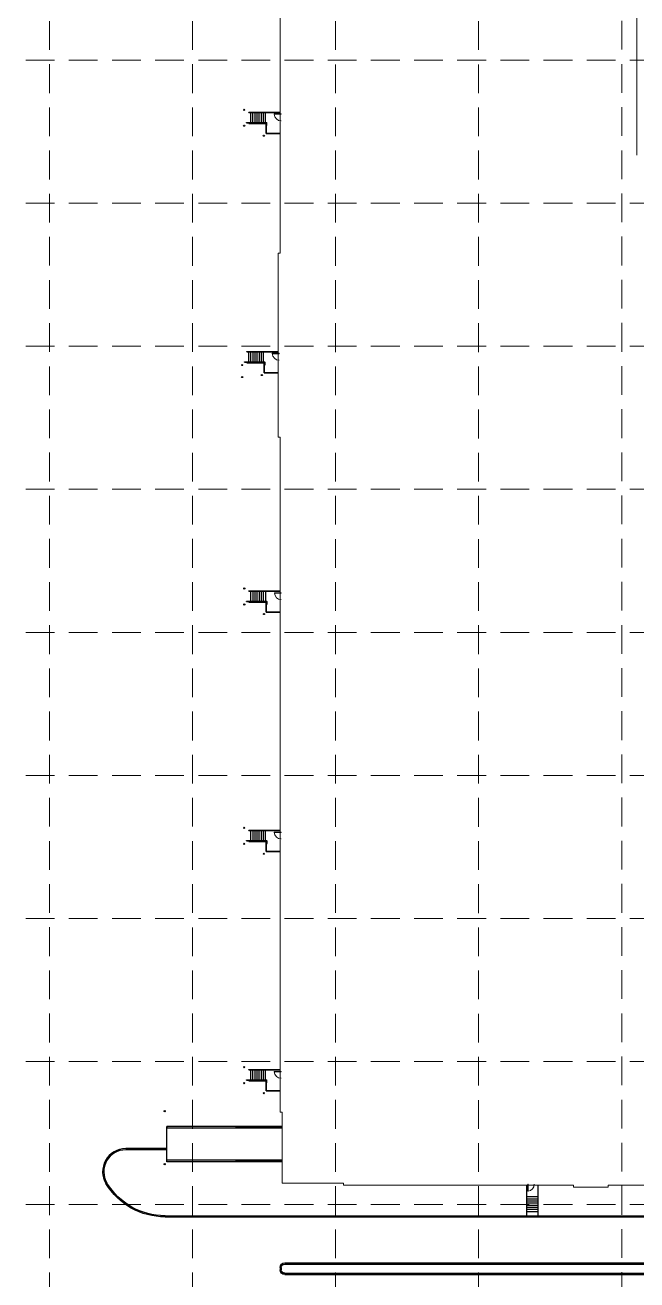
# Model space of a CAD drawing. Header units: inches. Extents: x 2412594 to 2415086, y 7034205 to 7038188.
# Drawn here: x 2414141 to 2414406, y 7035915 to 7036460 of the extents above; entities that cross this region are included whole.
import ezdxf

# ---------------------------------------------------------------- set-up
doc = ezdxf.new("R2010")
doc.units = ezdxf.units.IN
doc.header["$MEASUREMENT"] = 0
doc.linetypes.add('HIDDEN', pattern=[0.375, 0.25, -0.125])
for name, color, linetype in [('GRID', 254, 'HIDDEN'), ('P-BLDG', 7, 'Continuous'), ('P-PVMT', 3, 'Continuous'), ('P-STRIPE', 10, 'Continuous')]:
    doc.layers.add(name, color=color, linetype=linetype)

msp = doc.modelspace()

# ---------------------------------------------------------------- linework, layer by layer
at = {"layer": 'GRID', "color": 252, "linetype": 'HIDDEN', "lineweight": 0, "ltscale": 50}
for p, q in [((2414151.15, 7034518.34), (2414151.15, 7038123.05)), ((2414213.3, 7034518.33), (2414213.3, 7038123.05)), ((2414275.44, 7034518.32), (2414275.44, 7038123.05)), ((2414337.59, 7034518.31), (2414337.59, 7038123.05)), ((2414400.03, 7034518.45), (2414399.74, 7038123.05)), ((2412659.63, 7036445.1), (2415021.2, 7036445.1)), ((2412659.63, 7036382.95), (2415021.2, 7036382.95)), ((2412659.63, 7036320.8), (2415021.2, 7036320.8)), ((2412659.63, 7036258.66), (2415021.2, 7036258.66)), ((2412659.63, 7036196.51), (2415021.2, 7036196.51)), ((2412659.63, 7036134.36), (2415021.2, 7036134.36)), ((2412659.63, 7036072.22), (2415021.2, 7036072.22)), ((2412659.63, 7036010.07), (2415021.2, 7036010.07)), ((2412659.63, 7035947.92), (2415021.2, 7035947.92))]:
    msp.add_line(p, q, dxfattribs=at)
at = {"layer": 'P-BLDG', "color": 9}
for p, q in [((2414237.77, 7036422.44), (2414237.77, 7036422.56)), ((2414237.77, 7036422.56), (2414251.44, 7036422.56)), ((2414237.77, 7036422.44), (2414251.44, 7036422.44)), ((2414238.69, 7036422.25), (2414238.69, 7036422.37)), ((2414238.69, 7036417.77), (2414238.69, 7036422.19)), ((2414239.6, 7036422.25), (2414239.6, 7036422.38)), ((2414239.6, 7036417.77), (2414239.6, 7036422.19)), ((2414240.52, 7036422.25), (2414240.52, 7036422.38)), ((2414240.52, 7036417.77), (2414240.52, 7036422.19)), ((2414241.44, 7036422.25), (2414241.44, 7036422.38)), ((2414241.44, 7036417.77), (2414241.44, 7036422.19)), ((2414242.35, 7036422.25), (2414242.35, 7036422.38)), ((2414242.35, 7036417.77), (2414242.35, 7036422.19)), ((2414243.27, 7036422.25), (2414243.27, 7036422.38)), ((2414243.27, 7036417.77), (2414243.27, 7036422.19)), ((2414244.19, 7036422.25), (2414244.19, 7036422.38)), ((2414244.19, 7036417.77), (2414244.19, 7036422.19)), ((2414245.1, 7036422.25), (2414245.1, 7036422.38)), ((2414245.1, 7036417.77), (2414245.1, 7036422.19)), ((2414236.77, 7036418.02), (2414245.44, 7036418.02)), ((2414236.77, 7036417.89), (2414236.77, 7036418.02)), ((2414236.77, 7036417.89), (2414245.44, 7036417.89)), ((2414237.77, 7036417.77), (2414245.44, 7036417.77)), ((2414237.77, 7036417.64), (2414237.77, 7036417.77)), ((2414237.77, 7036417.64), (2414245.31, 7036417.64)), ((2414245.31, 7036413.31), (2414245.31, 7036417.64)), ((2414245.31, 7036413.31), (2414251.44, 7036413.31)), ((2414245.44, 7036413.44), (2414245.44, 7036417.77)), ((2414245.44, 7036413.44), (2414251.44, 7036413.44)), ((2414245.56, 7036416.77), (2414245.56, 7036417.77)), ((2414245.56, 7036416.77), (2414245.69, 7036416.77)), ((2414245.69, 7036416.77), (2414245.69, 7036417.77)), ((2414236.93, 7036318.44), (2414236.93, 7036318.56)), ((2414236.93, 7036318.56), (2414250.6, 7036318.56)), ((2414236.93, 7036318.44), (2414250.6, 7036318.44)), ((2414237.85, 7036318.25), (2414237.85, 7036318.37)), ((2414237.85, 7036313.77), (2414237.85, 7036318.19)), ((2414238.76, 7036318.25), (2414238.76, 7036318.38)), ((2414238.76, 7036313.77), (2414238.76, 7036318.19)), ((2414239.68, 7036318.25), (2414239.68, 7036318.38)), ((2414239.68, 7036313.77), (2414239.68, 7036318.19)), ((2414240.6, 7036318.25), (2414240.6, 7036318.38)), ((2414240.6, 7036313.77), (2414240.6, 7036318.19)), ((2414241.51, 7036318.25), (2414241.51, 7036318.38)), ((2414241.51, 7036313.77), (2414241.51, 7036318.19)), ((2414242.43, 7036318.25), (2414242.43, 7036318.38)), ((2414242.43, 7036313.77), (2414242.43, 7036318.19)), ((2414243.35, 7036318.25), (2414243.35, 7036318.38)), ((2414243.35, 7036313.77), (2414243.35, 7036318.19)), ((2414244.26, 7036318.25), (2414244.26, 7036318.38)), ((2414244.26, 7036313.77), (2414244.26, 7036318.19)), ((2414235.93, 7036314.02), (2414244.6, 7036314.02)), ((2414235.93, 7036313.89), (2414235.93, 7036314.02)), ((2414235.93, 7036313.89), (2414244.6, 7036313.89)), ((2414236.93, 7036313.77), (2414244.6, 7036313.77)), ((2414236.93, 7036313.64), (2414236.93, 7036313.77)), ((2414236.93, 7036313.64), (2414244.47, 7036313.64)), ((2414244.47, 7036309.31), (2414244.47, 7036313.64)), ((2414244.47, 7036309.31), (2414250.6, 7036309.31)), ((2414244.6, 7036309.44), (2414244.6, 7036313.77)), ((2414244.6, 7036309.44), (2414250.6, 7036309.44)), ((2414244.72, 7036312.77), (2414244.72, 7036313.77)), ((2414244.72, 7036312.77), (2414244.85, 7036312.77)), ((2414244.85, 7036312.77), (2414244.85, 7036313.77)), ((2414237.84, 7036214.44), (2414237.84, 7036214.56)), ((2414237.84, 7036214.56), (2414251.51, 7036214.56)), ((2414237.84, 7036214.44), (2414251.51, 7036214.44)), ((2414238.75, 7036214.25), (2414238.75, 7036214.37)), ((2414238.75, 7036209.77), (2414238.75, 7036214.19)), ((2414239.67, 7036214.25), (2414239.67, 7036214.38)), ((2414239.67, 7036209.77), (2414239.67, 7036214.19)), ((2414240.59, 7036214.25), (2414240.59, 7036214.38)), ((2414240.59, 7036209.77), (2414240.59, 7036214.19)), ((2414241.5, 7036214.25), (2414241.5, 7036214.38)), ((2414241.5, 7036209.77), (2414241.5, 7036214.19)), ((2414242.42, 7036214.25), (2414242.42, 7036214.38)), ((2414242.42, 7036209.77), (2414242.42, 7036214.19)), ((2414243.34, 7036214.25), (2414243.34, 7036214.38)), ((2414243.34, 7036209.77), (2414243.34, 7036214.19)), ((2414244.25, 7036214.25), (2414244.25, 7036214.38)), ((2414244.25, 7036209.77), (2414244.25, 7036214.19)), ((2414245.17, 7036214.25), (2414245.17, 7036214.38)), ((2414245.17, 7036209.77), (2414245.17, 7036214.19)), ((2414236.84, 7036210.02), (2414245.5, 7036210.02)), ((2414236.84, 7036209.89), (2414236.84, 7036210.02)), ((2414236.84, 7036209.89), (2414245.5, 7036209.89)), ((2414237.84, 7036209.77), (2414245.5, 7036209.77)), ((2414237.84, 7036209.64), (2414237.84, 7036209.77)), ((2414237.84, 7036209.64), (2414245.38, 7036209.64)), ((2414245.38, 7036205.31), (2414245.38, 7036209.64)), ((2414245.5, 7036205.44), (2414245.5, 7036209.77)), ((2414245.5, 7036205.44), (2414251.51, 7036205.44)), ((2414245.63, 7036208.77), (2414245.63, 7036209.77)), ((2414245.63, 7036208.77), (2414245.75, 7036208.77)), ((2414245.75, 7036208.77), (2414245.75, 7036209.77)), ((2414245.38, 7036205.31), (2414251.51, 7036205.31)), ((2414237.8, 7036110.44), (2414237.8, 7036110.56)), ((2414237.8, 7036110.56), (2414251.47, 7036110.56)), ((2414237.8, 7036110.44), (2414251.47, 7036110.44)), ((2414238.72, 7036110.25), (2414238.72, 7036110.37)), ((2414238.72, 7036105.77), (2414238.72, 7036110.19)), ((2414239.63, 7036110.25), (2414239.63, 7036110.38)), ((2414239.63, 7036105.77), (2414239.63, 7036110.19)), ((2414240.55, 7036110.25), (2414240.55, 7036110.38)), ((2414240.55, 7036105.77), (2414240.55, 7036110.19)), ((2414241.47, 7036110.25), (2414241.47, 7036110.38)), ((2414241.47, 7036105.77), (2414241.47, 7036110.19)), ((2414242.38, 7036110.25), (2414242.38, 7036110.38)), ((2414242.38, 7036105.77), (2414242.38, 7036110.19)), ((2414243.3, 7036110.25), (2414243.3, 7036110.38)), ((2414243.3, 7036105.77), (2414243.3, 7036110.19)), ((2414244.22, 7036110.25), (2414244.22, 7036110.38)), ((2414244.22, 7036105.77), (2414244.22, 7036110.19)), ((2414245.13, 7036110.25), (2414245.13, 7036110.38)), ((2414245.13, 7036105.77), (2414245.13, 7036110.19)), ((2414236.8, 7036106.02), (2414245.47, 7036106.02)), ((2414236.8, 7036105.89), (2414236.8, 7036106.02)), ((2414236.8, 7036105.89), (2414245.47, 7036105.89)), ((2414237.8, 7036105.77), (2414245.47, 7036105.77)), ((2414237.8, 7036105.64), (2414237.8, 7036105.77)), ((2414237.8, 7036105.64), (2414245.34, 7036105.64)), ((2414245.34, 7036101.31), (2414245.34, 7036105.64)), ((2414245.47, 7036101.44), (2414245.47, 7036105.77)), ((2414245.59, 7036104.77), (2414245.59, 7036105.77)), ((2414245.59, 7036104.77), (2414245.72, 7036104.77)), ((2414245.72, 7036104.77), (2414245.72, 7036105.77)), ((2414245.34, 7036101.31), (2414251.47, 7036101.31)), ((2414245.47, 7036101.44), (2414251.47, 7036101.44)), ((2414237.76, 7036006.44), (2414237.76, 7036006.56)), ((2414237.76, 7036006.56), (2414251.44, 7036006.56)), ((2414237.76, 7036006.44), (2414251.44, 7036006.44)), ((2414238.68, 7036006.25), (2414238.68, 7036006.37)), ((2414238.68, 7036001.77), (2414238.68, 7036006.19)), ((2414239.6, 7036006.25), (2414239.6, 7036006.38)), ((2414239.6, 7036001.77), (2414239.6, 7036006.19)), ((2414240.51, 7036006.25), (2414240.51, 7036006.38)), ((2414240.51, 7036001.77), (2414240.51, 7036006.19)), ((2414241.43, 7036006.25), (2414241.43, 7036006.38)), ((2414241.43, 7036001.77), (2414241.43, 7036006.19)), ((2414242.35, 7036006.25), (2414242.35, 7036006.38)), ((2414242.35, 7036001.77), (2414242.35, 7036006.19)), ((2414243.26, 7036006.25), (2414243.26, 7036006.38)), ((2414243.26, 7036001.77), (2414243.26, 7036006.19)), ((2414244.18, 7036006.25), (2414244.18, 7036006.38)), ((2414244.18, 7036001.77), (2414244.18, 7036006.19)), ((2414245.1, 7036006.25), (2414245.1, 7036006.38)), ((2414245.1, 7036001.77), (2414245.1, 7036006.19)), ((2414236.76, 7036002.02), (2414245.43, 7036002.02)), ((2414236.76, 7036001.89), (2414236.76, 7036002.02)), ((2414236.76, 7036001.89), (2414245.43, 7036001.89)), ((2414237.76, 7036001.77), (2414245.43, 7036001.77)), ((2414237.76, 7036001.64), (2414237.76, 7036001.77)), ((2414237.76, 7036001.64), (2414245.31, 7036001.64)), ((2414245.31, 7035997.31), (2414245.31, 7036001.64)), ((2414245.43, 7035997.44), (2414245.43, 7036001.77)), ((2414245.56, 7036000.77), (2414245.56, 7036001.77)), ((2414245.56, 7036000.77), (2414245.68, 7036000.77)), ((2414245.68, 7036000.77), (2414245.68, 7036001.77)), ((2414245.31, 7035997.31), (2414251.44, 7035997.31)), ((2414245.43, 7035997.44), (2414251.44, 7035997.44))]:
    msp.add_line(p, q, dxfattribs=at)
at = {"layer": 'P-BLDG', "color": 9, "linetype": 'Continuous', "lineweight": 13}
for points in [[(2414443.94, 7035956.32), (2414393.94, 7035956.32), (2414393.94, 7035955.48), (2414378.94, 7035955.48), (2414378.94, 7035956.32), (2414278.94, 7035956.32), (2414278.94, 7035957.15), (2414252.27, 7035957.15), (2414252.27, 7035987.98), (2414251.44, 7035987.98), (2414251.44, 7036281.32), (2414250.6, 7036281.32), (2414250.6, 7036361.32), (2414251.44, 7036361.32), (2414251.44, 7036654.65)], [(2414403.92, 7036628.81), (2414403.92, 7036623.82), (2414406.42, 7036623.82), (2414406.42, 7036403.82)]]:
    msp.add_lwpolyline(points, dxfattribs=at)
for points in [[(2414251.85, 7036421.6), (2414248.85, 7036421.6), (2414248.85, 7036421.75), (2414251.85, 7036421.75)], [(2414251.01, 7036317.6), (2414248.01, 7036317.6), (2414248.01, 7036317.75), (2414251.01, 7036317.75)], [(2414251.91, 7036213.6), (2414248.91, 7036213.6), (2414248.91, 7036213.75), (2414251.91, 7036213.75)], [(2414251.88, 7036109.6), (2414248.88, 7036109.6), (2414248.88, 7036109.75), (2414251.88, 7036109.75)], [(2414251.84, 7036005.6), (2414248.84, 7036005.6), (2414248.84, 7036005.75), (2414251.84, 7036005.75)], [(2414359.24, 7035956.75), (2414359.24, 7035953.75), (2414359.1, 7035953.75), (2414359.1, 7035956.75)]]:
    msp.add_lwpolyline(points, close=True, dxfattribs=at)
at = {"layer": 'P-BLDG', "color": 9}
for centre in [(2414235.77, 7036423.56), (2414235.77, 7036416.64), (2414244.31, 7036412.31), (2414234.93, 7036312.64), (2414234.93, 7036307.46), (2414243.47, 7036308.31), (2414235.84, 7036215.56), (2414235.84, 7036208.64), (2414244.38, 7036204.45), (2414235.8, 7036111.56), (2414235.8, 7036104.64), (2414244.34, 7036100.31), (2414235.76, 7036007.56), (2414235.76, 7036000.64), (2414244.31, 7035996.31)]:
    msp.add_circle(centre, 0.25, dxfattribs=at)
at = {"layer": 'P-BLDG', "color": 9, "linetype": 'Continuous', "lineweight": 13, "extrusion": (0, 0, -1)}
for centre in [(-2414251.85, 7036421.75), (-2414251.01, 7036317.75), (-2414251.91, 7036213.75), (-2414251.88, 7036109.75), (-2414251.84, 7036005.75)]:
    msp.add_arc(centre, 3, 269.9999, 357.2137, dxfattribs=at)
at = {"layer": 'P-BLDG', "color": 9}
for centre, radius in [((2414245.44, 7036417.77), 0.25), ((2414245.44, 7036417.77), 0.125), ((2414244.6, 7036313.77), 0.25), ((2414244.6, 7036313.77), 0.125), ((2414245.5, 7036209.77), 0.25), ((2414245.5, 7036209.77), 0.125), ((2414245.47, 7036105.77), 0.25), ((2414245.47, 7036105.77), 0.125), ((2414245.43, 7036001.77), 0.25), ((2414245.43, 7036001.77), 0.125)]:
    msp.add_arc(centre, radius, 0, 90, dxfattribs=at)
at = {"layer": 'P-BLDG', "color": 9, "linetype": 'Continuous', "lineweight": 13, "extrusion": (0, 0, -1)}
msp.add_ellipse((2414359.12, 7035956.75), major_axis=(0, 3), ratio=0.883235, start_param=1.570795, end_param=3.092962, dxfattribs=at)
at = {"layer": 'P-PVMT', "color": 7, "extrusion": (0, 0, -1)}
for p, q in [((2414252.25, 7035981.79), (2414202.25, 7035981.79)), ((2414202.25, 7035981.13), (2414202.25, 7035981.79)), ((2414202.25, 7035981.79), (2414202.25, 7035981.13)), ((2414252.25, 7035981.13), (2414202.25, 7035981.13)), ((2414202.25, 7035967.13), (2414202.25, 7035981.13)), ((2414232.25, 7035981.51), (2414252.25, 7035981.51)), ((2414232.25, 7035981.41), (2414232.25, 7035981.51)), ((2414232.25, 7035981.41), (2414252.25, 7035981.41)), ((2414202.25, 7035972.17), (2414202.25, 7035972.83)), ((2414252.25, 7035967.13), (2414202.25, 7035967.13)), ((2414202.25, 7035966.46), (2414202.25, 7035967.13)), ((2414252.25, 7035966.46), (2414202.25, 7035966.46)), ((2414232.25, 7035966.74), (2414232.25, 7035966.84)), ((2414232.25, 7035966.84), (2414252.25, 7035966.84)), ((2414232.25, 7035966.74), (2414252.25, 7035966.74))]:
    msp.add_line(p, q, dxfattribs=at)
at = {"layer": 'P-PVMT', "color": 7}
for p, q in [((2414202.25, 7035972.17), (2414184.31, 7035972.17)), ((2414202.25, 7035971.67), (2414184.31, 7035971.67)), ((2414358.43, 7035956.33), (2414358.43, 7035943.02)), ((2414363.43, 7035956.33), (2414363.43, 7035943.02)), ((2414358.43, 7035951.33), (2414363.43, 7035951.33)), ((2414358.43, 7035951.33), (2414363.43, 7035951.33)), ((2414358.43, 7035944.92), (2414363.43, 7035944.92)), ((2414201.43, 7035943.02), (2414484.42, 7035943.02)), ((2414201.43, 7035943.02), (2414484.42, 7035943.02)), ((2414201.43, 7035942.52), (2414484.42, 7035942.52)), ((2414201.43, 7035942.52), (2414484.42, 7035942.52)), ((2414253.42, 7035922.52), (2414469.42, 7035922.52)), ((2414253.42, 7035922.02), (2414469.42, 7035922.02)), ((2414251.42, 7035920.52), (2414251.42, 7035919.52)), ((2414251.92, 7035920.52), (2414251.92, 7035919.52)), ((2414253.42, 7035918.02), (2414469.42, 7035918.02)), ((2414253.42, 7035917.52), (2414469.42, 7035917.52))]:
    msp.add_line(p, q, dxfattribs=at)
for centre in [(2414201.25, 7035988.48), (2414201.25, 7035965.46)]:
    msp.add_circle(centre, 0.25, dxfattribs=at)
for radius in [10, 9.5]:
    msp.add_arc((2414184.31, 7035962.17), radius, 90, 211.1608, dxfattribs=at)
at = {"layer": 'P-PVMT', "color": 7, "extrusion": (0, 0, -1)}
for centre, radius, start, end in [((-2414201.43, 7035972.51), 30, 270, 328.8392), ((-2414201.43, 7035972.51), 29.5, 270, 328.8392), ((-2414253.42, 7035920.52), 2, 0, 90), ((-2414253.42, 7035920.52), 1.5, 0, 90), ((-2414253.42, 7035919.52), 2, 270, 0), ((-2414253.42, 7035919.52), 1.5, 270, 0), ((-2414253.42, 7035919.52), 1.5, 270, 0)]:
    msp.add_arc(centre, radius, start, end, dxfattribs=at)
at = {"layer": 'P-STRIPE', "color": 252}
for p, q in [((2414358.43, 7035950.42), (2414363.43, 7035950.42)), ((2414358.43, 7035949.5), (2414363.43, 7035949.5)), ((2414358.43, 7035948.58), (2414363.43, 7035948.58)), ((2414358.43, 7035947.67), (2414363.43, 7035947.67)), ((2414358.43, 7035946.75), (2414363.43, 7035946.75)), ((2414358.43, 7035945.83), (2414363.43, 7035945.83))]:
    msp.add_line(p, q, dxfattribs=at)

doc.saveas('drawing.dxf')
